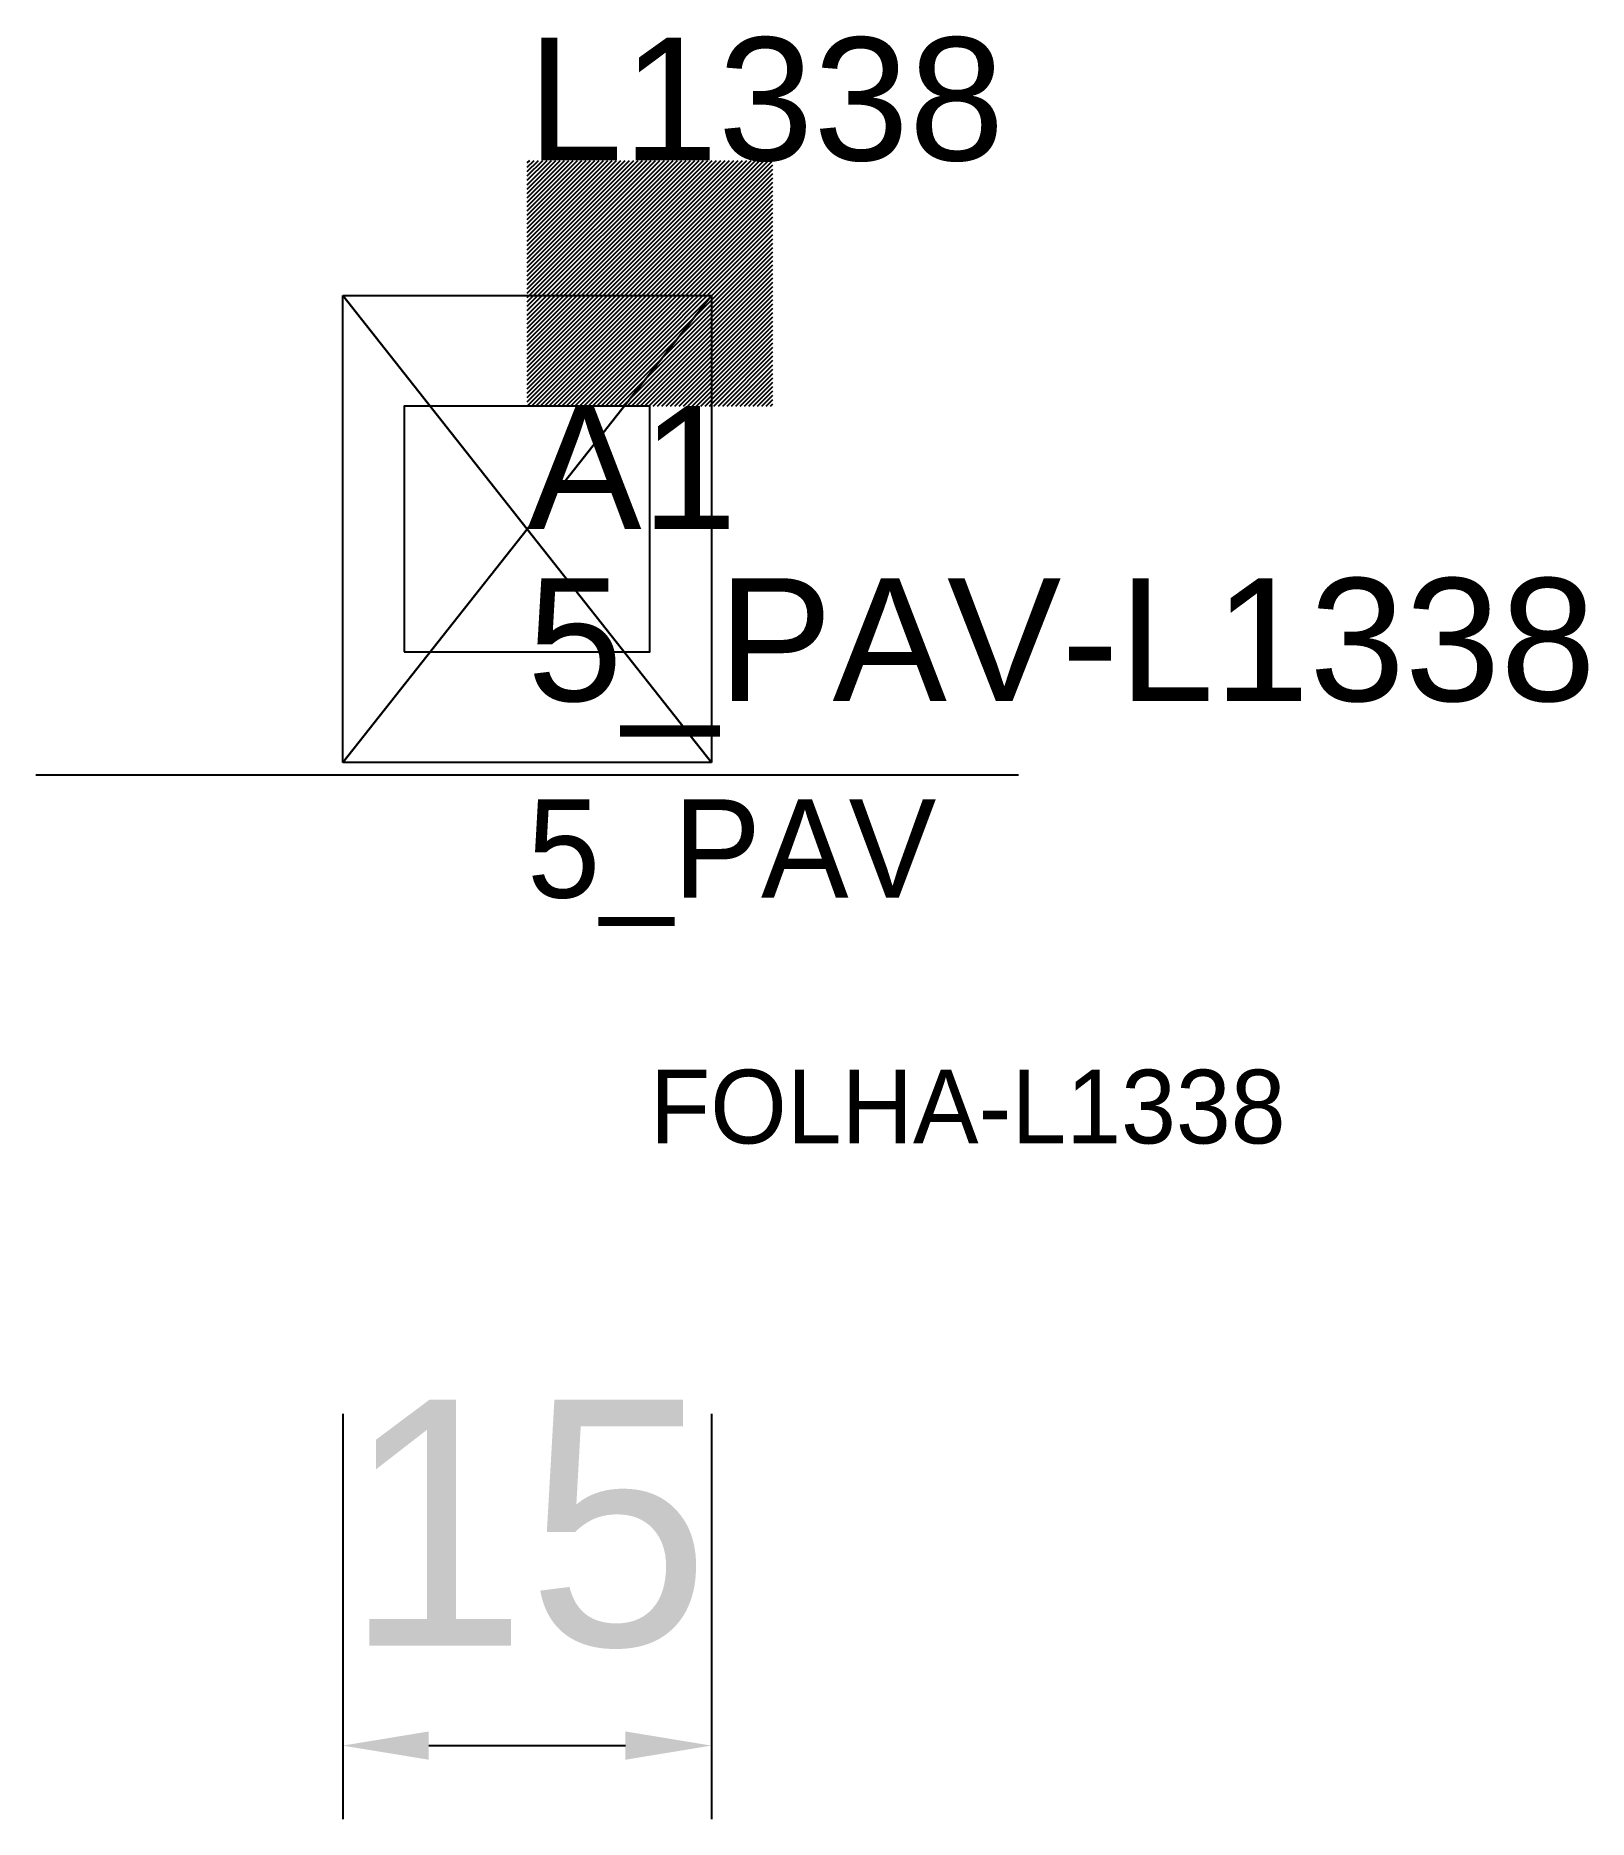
# Model space of a CAD drawing. Header units: metres. Extents: x 209.7 to 272.9, y 139.5 to 212.1.
import ezdxf

# ---------------------------------------------------------------- set-up
doc = ezdxf.new("R2010")
doc.units = ezdxf.units.M
for name, color, linetype in [('3', 3, 'CONTINUOUS'), ('AUX00', 7, 'CONTINUOUS'), ('COTA', 241, 'CONTINUOUS'), ('FOLHA', 255, 'CONTINUOUS'), ('Hachura', 251, 'CONTINUOUS'), ('NOMENCLATURA', 7, 'CONTINUOUS'), ('Nível', 160, 'CONTINUOUS'), ('Painéis', 200, 'CONTINUOUS'), ('Pilares', 5, 'CONTINUOUS'), ('REAPROVEITAMENTO', 251, 'CONTINUOUS'), ('SARR_2.2x7', 40, 'CONTINUOUS')]:
    doc.layers.add(name, color=color, linetype=linetype)
doc.styles.add('ARIAL', font='Arial.ttf')
doc.styles.add('STR_STANDARD', font='arial.ttf')
doc.dimstyles.new('EZ DXF', dxfattribs={"dimtxt": 10, "dimasz": 3.5, "dimexe": 3, "dimexo": 1.5, "dimgap": 1, "dimtad": 1, "dimdec": 1, "dimdsep": 46, "dimcen": 2.5, "dimazin": 3, "dimtfac": 1, "dimtmove": 0, "dimatfit": 3})

msp = doc.modelspace()

# ---------------------------------------------------------------- hatches: boundary and pattern name
at = {"layer": 'Hachura'}
h = msp.add_hatch(dxfattribs=at)
h.set_pattern_fill('ANSI31', scale=50)
h.paths.add_polyline_path([(229.7, 192), (222.2, 201.5), (237.2, 201.5), (229.7, 192), (237.2, 201.5), (237.2, 182.5), (229.7, 192), (237.2, 182.5), (222.2, 182.5), (229.7, 192), (222.2, 182.5), (222.2, 201.5)])
h = msp.add_hatch(dxfattribs=at)
h.set_pattern_fill('ANSI31', scale=50)
h.paths.add_polyline_path([(229.7, 192), (222.2, 201.5), (237.2, 201.5), (229.7, 192), (237.2, 201.5), (237.2, 182.5), (229.7, 192), (237.2, 182.5), (222.2, 182.5), (229.7, 192), (222.2, 182.5), (222.2, 201.5)])
at = {"layer": 'Reaproveitamento'}
h = msp.add_hatch(dxfattribs=at)
h.set_pattern_fill('SOLID')
h.paths.add_polyline_path([(229.7, 197), (239.7, 197), (239.7, 207), (229.7, 207)])
h = msp.add_hatch(dxfattribs=at)
h.set_pattern_fill('SOLID')
h.paths.add_polyline_path([(229.7, 197), (239.7, 197), (239.7, 207), (229.7, 207)])

# ---------------------------------------------------------------- linework, layer by layer
at = {"layer": 'Painéis', "color": 200}
for p, q in [((229.7, 192), (222.2, 201.5)), ((222.2, 201.5), (237.2, 201.5)), ((222.2, 182.5), (222.2, 201.5)), ((222.2, 201.5), (229.7, 192)), ((229.7, 192), (222.2, 201.5)), ((222.2, 201.5), (237.2, 201.5)), ((222.2, 182.5), (222.2, 201.5)), ((222.2, 201.5), (229.7, 192)), ((237.2, 201.5), (229.7, 192)), ((229.7, 192), (237.2, 201.5)), ((237.2, 201.5), (229.7, 192)), ((229.7, 192), (237.2, 201.5)), ((237.2, 201.5), (237.2, 182.5)), ((237.2, 201.5), (237.2, 182.5)), ((222.2, 182.5), (229.7, 192)), ((229.7, 192), (222.2, 182.5)), ((222.2, 182.5), (229.7, 192)), ((229.7, 192), (222.2, 182.5)), ((237.2, 182.5), (229.7, 192)), ((229.7, 192), (237.2, 182.5)), ((237.2, 182.5), (229.7, 192)), ((229.7, 192), (237.2, 182.5)), ((237.2, 182.5), (222.2, 182.5)), ((237.2, 182.5), (222.2, 182.5))]:
    msp.add_line(p, q, dxfattribs=at)
at = {"layer": 'Pilares'}
msp.add_lwpolyline([(224.7, 187), (234.7, 187), (234.7, 197), (224.7, 197)], close=True, dxfattribs=at)
msp.add_lwpolyline([(224.7, 187), (234.7, 187), (234.7, 197), (224.7, 197)], close=True, dxfattribs=at)
at = {"layer": 'SARR_2.2x7'}
msp.add_line((209.7, 182), (249.7, 182), dxfattribs=at)
msp.add_line((209.7, 182), (249.7, 182), dxfattribs=at)

# ---------------------------------------------------------------- texts
at = {"layer": '3', "style": 'STR_STANDARD'}
msp.add_text('A1', height=5, dxfattribs=at).set_placement((229.7, 192))
msp.add_text('A1', height=5, dxfattribs=at).set_placement((229.7, 192))
at = {"layer": 'AUX00', "style": 'STR_STANDARD'}
msp.add_text('5_PAV-L1338', height=5, dxfattribs=at).set_placement((229.7, 185))
msp.add_text('5_PAV-L1338', height=5, dxfattribs=at).set_placement((229.7, 185))
at = {"layer": 'FOLHA'}
msp.add_text('FOLHA-L1338', height=3, dxfattribs=at).set_placement((234.7, 167))
msp.add_text('FOLHA-L1338', height=3, dxfattribs=at).set_placement((234.7, 167))
at = {"layer": 'NOMENCLATURA', "insert": (229.7, 212), "char_height": 5, "attachment_point": 1, "style": 'ARIAL'}
msp.add_mtext('L1338', dxfattribs=at)
msp.add_mtext('L1338', dxfattribs=at)
at = {"layer": 'Nível'}
msp.add_text('5_PAV', height=4, dxfattribs=at).set_placement((229.7, 177))
msp.add_text('5_PAV', height=4, dxfattribs=at).set_placement((229.7, 177))

# ---------------------------------------------------------------- dimensions: what is measured, and where the dimension line sits
at = {"layer": 'COTA'}
msp.add_linear_dim(base=(222.2, 142.5), p1=(222.2, 157.5), p2=(237.2, 157.5), dimstyle='EZ DXF', dxfattribs=at).render()
msp.add_linear_dim(base=(222.2, 142.5), p1=(222.2, 157.5), p2=(237.2, 157.5), dimstyle='EZ DXF', dxfattribs=at).render()

doc.saveas('drawing.dxf')
